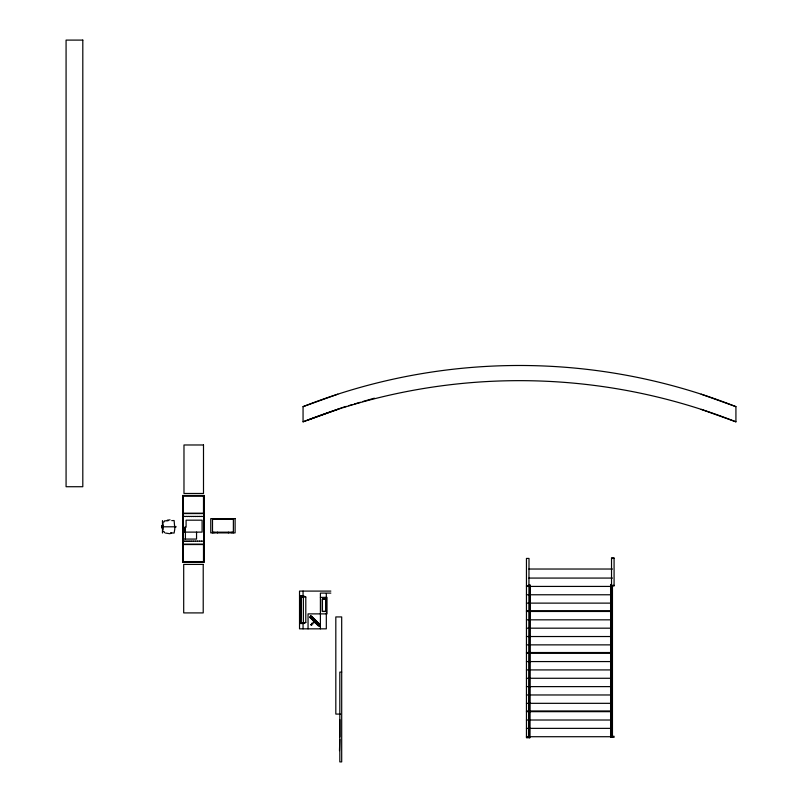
<?xml version="1.0" encoding="UTF-8"?>
<svg xmlns="http://www.w3.org/2000/svg" width="802" height="802" viewBox="0 0 802 802"><rect width="100%" height="100%" fill="white"/><g stroke="black" fill="none" stroke-linecap="round" stroke-linejoin="round"><path stroke-width="1.2" d="M162.475 532.999L162.475 520.578M164.129 521.922L164.48 520.879L168.099 520.749M529.47 737.76L529.942 584.969L529.009 584.969M310.163 616.467L311.096 617.59M320.148 625.54L311.316 616.618L310.083 617.55M163.287 531.315L162.475 531.957M319.617 625.009L318.334 625.891L310.103 617.6M310.595 615.986L311.777 616.908M319.707 625.971L318.534 625.039M305.793 622.452L303.567 623.505L300.459 623.505L300.459 595.946L303.567 595.946L305.793 596.989L305.793 622.452L300.8 623.505L300.8 595.946L303.377 596.989L303.377 622.452M308.549 419.847L341.712 407.807M701.169 394.173L735.925 406.654L735.925 421.822A589.51 589.51 0 0 0 303.056 421.822L303.056 406.654L337.812 394.173M303.056 421.822L337.812 409.351M170.946 533.129L171.608 532.909M342.845 407.406L346.344 406.373M348.68 405.692L352.178 404.669M354.514 403.987L360.349 402.273M362.674 401.591L374.344 398.173M167.287 520.177L170.074 519.836M182.806 516.538L184.891 516.358M184.901 516.538L186.976 516.358M186.986 516.538L189.061 516.358M189.071 516.538L191.147 516.358M191.147 516.538L193.232 516.358M193.242 516.538L195.317 516.358M195.337 516.538L197.412 516.358M197.422 516.538L199.498 516.358M199.498 516.538L201.583 516.358M201.583 516.538L203.668 516.358M182.806 541.24L184.891 541.059M184.901 541.24L186.976 541.059M186.976 541.24L189.051 541.059M189.061 541.24L191.147 541.059M191.157 541.24L193.242 541.059M193.242 541.24L195.327 541.059M195.327 541.24L197.402 541.059M197.412 541.24L199.487 541.059M199.498 541.24L201.583 541.059M201.583 541.24L203.668 541.059M171.708 520.618L174.124 520.528L174.816 528.879L174.124 533.049L170.505 532.919M183.317 496.177L203.497 496.177M182.615 505.922L182.615 551.836M204.189 505.922L204.189 551.836M182.615 513.22L204.189 513.22M182.615 513.571L204.189 513.571M182.615 516.358L183.137 516.358M212.5 519.315L233.372 519.315M162.836 525.751L161.633 525.751L161.633 527.836L162.836 527.836M162.505 526.794L174.836 526.794M182.635 532.117L202.104 532.117L202.104 520.177L186.094 520.177L186.094 527.205L184.711 527.205L184.711 532.117M212.5 532.187L233.372 532.187M182.635 539.074L196.55 539.074L196.55 532.117M182.615 541.4L183.137 541.4M182.615 544.187L204.189 544.187M182.615 544.538L204.189 544.538M611.525 558.443L614.081 558.443M183.317 561.58L203.497 561.58M528.949 569.029L612.457 569.029M528.949 578.072L612.457 578.072M611.525 736.286L614.081 736.286L614.081 737.329L610.593 737.329L610.593 584.528L611.525 584.528M610.593 584.528L611.064 585.37L614.081 585.37M526.453 585.801L529.47 585.801M526.453 586.422L612.457 586.422M330.845 591.094L299.527 591.094L299.527 628.838L326.314 628.838L326.314 613.009M330.845 593.099L320.399 593.099L320.399 628.838M526.453 594.773L612.457 594.773M305.793 596.989L300.63 596.989L300.63 622.452L300.971 596.989M320.399 597.36L327.005 597.36L327.005 613.881L308.048 613.881L308.048 628.838M526.453 603.124L612.457 603.124M526.453 610.783L612.457 610.783M526.453 611.475L612.457 611.475M526.453 619.826L612.457 619.826M526.453 628.177L612.457 628.177M526.453 636.527L612.457 636.527M526.453 644.868L612.457 644.868M526.453 652.527L612.457 652.527M526.453 653.219L612.457 653.219M526.453 661.57L612.457 661.57M526.453 669.921L612.457 669.921M341.692 672.096L339.817 672.096L339.817 761.9L341.692 761.9L341.692 616.928L335.817 616.928L335.817 714.081L340.519 714.081M526.453 678.271L612.457 678.271M526.453 686.622L612.457 686.622M526.453 694.973L612.457 694.973M526.453 703.324L612.457 703.324M526.453 710.973L612.457 710.973M526.453 711.665L612.457 711.665M339.817 719.584L339.817 736.948M526.453 720.016L612.457 720.016M526.453 728.366L612.457 728.366M526.453 736.717L612.457 736.717L612.457 585.731M339.817 739.394L339.477 750.632M162.475 521.621L163.287 522.272M170.074 533.751L165.473 533.049M701.169 409.351L735.925 421.822M318.354 625.209C319.076 627.334 321.462 624.999 319.467 624.106L312.018 616.668C311.136 614.643 308.83 616.999 310.925 617.771L318.404 625.39M311.537 616.628L319.507 624.588M310.935 617.229L318.895 625.199M310.845 617.831L310.454 617.209M319.216 624.477L319.617 624.999M164.129 531.656L164.48 532.708M611.996 736.286L611.996 585.991L614.081 585.991L614.081 557.811L611.525 557.811L611.525 585.159M611.525 586.402L611.525 737.329M611.064 585.37L611.064 737.329M529.942 584.969L529.942 737.76L526.453 737.76L526.453 558.423L529.009 558.423L528.538 736.717M326.314 593.53L326.314 598.402M303.056 591.094L303.056 595.966M303.056 622.753L303.056 628.838M233.372 518.623L233.372 532.889M231.978 518.623L231.978 519.315M231.978 532.187L231.978 532.889M228.359 518.623L228.359 519.315M228.359 532.187L228.359 532.889M217.502 518.623L217.502 519.315M217.502 532.187L217.502 532.889M213.883 518.623L213.883 519.315M213.883 532.187L213.883 532.889M212.5 518.623L212.5 532.889M203.838 495.486L203.838 514.032M203.838 543.726L203.838 562.282M203.668 513.571L203.668 544.187M203.497 495.576L203.497 513.45M203.497 544.307L203.497 562.182M185.402 527.205L185.422 539.074M183.317 495.576L183.317 513.45M183.317 544.307L183.317 562.182M183.137 513.571L183.137 544.187M182.966 495.486L182.966 562.282M163.057 523.656L163.057 529.922M162.335 525.751L162.335 527.836M303.056 406.654A589.51 589.51 0 0 1 735.925 406.654M310.825 624.638L311.627 625.269L310.825 624.638M311.898 623.324C312.389 625.74 313.893 622.532 311.898 623.324M313.261 622.202L314.063 622.833L313.311 622.121M311.667 616.507L310.815 617.36L318.775 625.319L319.627 624.467L311.667 616.507M82.806 40.1L66.075 40.1L66.075 486.724L82.806 486.724L82.806 40.1M203.497 444.98L183.979 444.98L183.979 493.471L203.497 493.471L203.497 444.98M204.189 495.486L182.615 495.486L182.615 562.282L204.189 562.282L204.189 495.486M235.106 518.623L210.756 518.623L210.756 532.889L235.106 532.889L235.106 518.623M175.728 526.443L175.708 527.135L175.728 526.443M185.352 527.556L184.751 527.556L184.751 531.766L185.352 531.766L185.352 527.556M203.217 564.418L183.698 564.418L183.698 612.908L203.217 612.908L203.217 564.418M325.953 599.024L322.294 599.024L322.314 611.455L325.953 611.455L325.953 599.024M325.903 599.064L322.434 599.064L322.434 611.415L325.903 611.415L325.903 599.064"/></g></svg>
